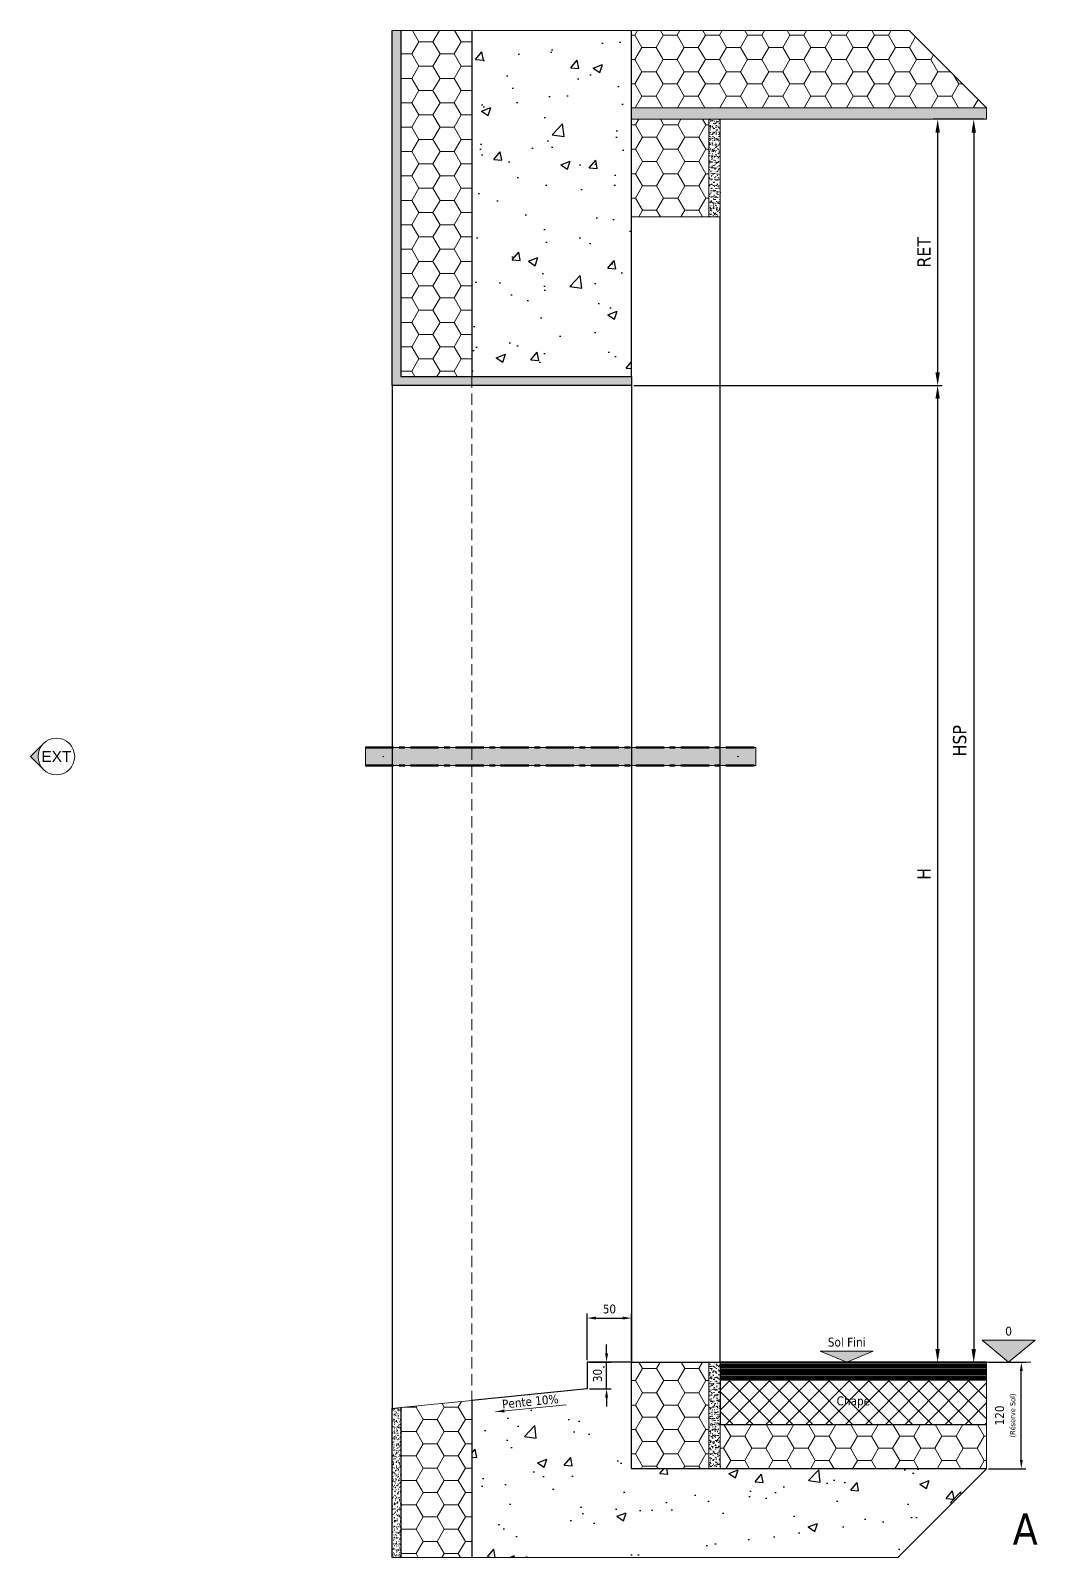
# Model space of a CAD drawing. Header units: millimetres. Extents: x -20000 to 230000, y -17405 to 25402.
# Drawn here: x 4340 to 5475, y 4874 to 6594 of the extents above; entities that cross this region are included whole.
import ezdxf
from ezdxf.enums import TextEntityAlignment as Align

# ---------------------------------------------------------------- set-up
doc = ezdxf.new("R2010")
doc.units = ezdxf.units.MM
doc.header["$PDMODE"] = 35
doc.header["$PDSIZE"] = 0.5
doc.linetypes.add('AXES', pattern=[50.800000000000004, 31.75, -6.35, 6.35, -6.35])
doc.linetypes.add('CACHE', pattern=[9.524999999999999, 6.35, -3.175])
doc.layers.get('0').update_dxf_attribs({"lineweight": 13})
doc.layers.get('Defpoints').update_dxf_attribs({"true_color": 0xc2a584})
for name, color, linetype, lineweight in [('0 - 1 (validé)', 3, 'Continuous', 13), ('1 - Axe', 1, 'AXES', 0), ('1 - BETON', 251, 'Continuous', 25), ('1 - Béton', 251, 'Continuous', 25), ('1 - Cotation', 32, 'Continuous', 13), ('1 - INTERROMPU', 253, 'CACHE', 13), ('1 - Isolant', 132, 'Continuous', 13), ('1 - Platre', 252, 'Continuous', 13), ('1 - Texte', 7, 'Continuous', 13), ('Texte', 7, 'Continuous', 13)]:
    doc.layers.add(name, color=color, linetype=linetype, lineweight=lineweight)
doc.layers.add('0 - Invisible', color=43, linetype='Continuous', lineweight=0, plot=False)
doc.layers.add('Non visible', color=163, linetype='Continuous', lineweight=25, plot=False)
doc.layers.add('1 - Cache', color=7, linetype='Continuous', lineweight=0, true_color=0xffffff)
doc.styles.get("Standard").update_dxf_attribs({"font": 'ARIALUNI.TTF'})
doc.styles.add('Texte Poralu', font='tahomabd.ttf')
doc.dimstyles.new('100 - 1000', dxfattribs={"dimtxt": 15, "dimasz": 15, "dimexe": 5, "dimexo": 2.5, "dimgap": 8, "dimtad": 1, "dimdec": 1, "dimtxsty": 'Texte Poralu', "dimcen": 10, "dimazin": 0, "dimtfac": 1, "dimtdec": 1, "dimtmove": 0, "dimatfit": 3, "dimfxl": 1, "dimarcsym": 0})
doc.dimstyles.new('30 - 1000', dxfattribs={"dimtxt": 10, "dimasz": 10, "dimexe": 5, "dimexo": 2.5, "dimgap": 5, "dimtad": 1, "dimdec": 1, "dimtxsty": 'Texte Poralu', "dimcen": 5, "dimazin": 0, "dimtfac": 1, "dimtdec": 1, "dimtmove": 0, "dimatfit": 3, "dimfxl": 1, "dimarcsym": 0})

# ---------------------------------------------------------------- blocks, each defined once
blk = doc.blocks.new('Cadre Coupe_Elev')
at = {"layer": 'Defpoints'}
blk.add_point((5000, 5729.996620553562), dxfattribs=at)
at = {"color": 7}
blk.add_attdef('REPERE_1', text='', height=300, dxfattribs=at).set_placement((1000, 9000), align=Align.MIDDLE_CENTER)
at = {"layer": '1 - Texte', "color": 7}
for tag, p in [('DEFINITION1', (5000, 1200)), ('DEFINITION2', (5000, 800))]:
    blk.add_attdef(tag, text='', height=250, dxfattribs=at).set_placement(p, align=Align.MIDDLE_CENTER)
at = {"layer": 'Non visible', "style": 'Texte Poralu'}
for p in [(5447.11721373623, 4905.799125232807), (5447.11721373623, 4605.799125232807)]:
    blk.add_attdef('REPERE_2', text='', height=35, dxfattribs=at).set_placement(p, align=Align.MIDDLE_LEFT)
blk = doc.blocks.new('*U438')
at = {"layer": '1 - Béton'}
h = blk.add_hatch(dxfattribs=at)
h.set_pattern_fill('ANSI31', color=256, scale=0.5, angle=135)
h.set_pattern_definition([(180, (199.9999999999554, 19.99999999999773), (-3.33066907387547e-16, -1.5875), [])])
h.paths.add_polyline_path([(0, 100), (299.9999999999554, 99.99999999999545), (299.9999999999554, 119.9999999999955), (0, 120)])
h = blk.add_hatch(dxfattribs=at)
h.set_pattern_fill('ANSI37', color=256, scale=5)
h.set_pattern_definition([(45, (199.9999999999554, 9.999999999997726), (-11.22532015133644, 11.22532015133644), []), (135, (199.9999999999554, 9.999999999997726), (-11.22532015133644, -11.22532015133644), [])])
h.paths.add_polyline_path([(0, 50), (299.9999999999554, 49.99999999999545), (299.9999999999554, 99.99999999999545), (0, 100)])
h.paths.add_polyline_path([(125.9083277367138, 65.81766286097815), (173.9506380120663, 65.81766286097815), (173.9506380120663, 87.41940899932604), (125.9083277367138, 87.41940899932604)], flags=24)
at = {"layer": '1 - Isolant'}
h = blk.add_hatch(dxfattribs=at)
h.set_pattern_fill('HONEY', color=256, scale=5)
h.set_pattern_definition([(0, (199.9999999999554, 19.99999999999773), (23.8125, 13.748153225), [15.875, -31.75]), (120, (199.9999999999554, 19.99999999999773), (-23.81249994797095, 13.74815331511695), [15.87499999999995, -31.74999999999991]), (59.99999999999999, (199.9999999999554, 19.99999999999773), (5.202904551637744e-08, 27.49630654011694), [-31.75, 15.875])])
h.paths.add_polyline_path([(0, 0), (299.9999999999554, -6.821210263295947e-12), (299.9999999999554, 49.99999999999545), (0, 50)])
at = {"layer": '0 - Invisible'}
for points in [[(0, 100), (299.9999999999554, 99.99999999999545), (299.9999999999554, 119.9999999999955), (0, 120), (0, 100)], [(0, 50), (299.9999999999554, 49.99999999999545), (299.9999999999554, 99.99999999999545), (0, 100), (0, 50)], [(0, 0), (299.9999999999554, -6.821210263295947e-12), (299.9999999999554, 49.99999999999545), (0, 50), (0, 0)]]:
    blk.add_lwpolyline(points, dxfattribs=at)
at = {"layer": '1 - Béton'}
for points in [[(299.9999999999554, 119.9999999999955), (0, 120), (0, 100), (299.9999999999554, 99.99999999999545)], [(299.9999999999554, 99.99999999999545), (0, 100), (0, 50), (299.9999999999554, 49.99999999999545)]]:
    blk.add_lwpolyline(points, dxfattribs=at)
at = {"layer": '1 - Isolant'}
blk.add_lwpolyline([(299.9999999999554, 49.99999999999545), (0, 50), (0, 0), (299.9999999999554, -6.821210263295947e-12)], dxfattribs=at)
at = {"insert": (149.9999999999777, 74.99999999999763), "char_height": 10, "attachment_point": 5, "style": 'Texte Poralu'}
blk.add_mtext_dynamic_manual_height_columns('Chape', width=39.78362779687997, gutter_width=50, heights=[0], dxfattribs=at)
blk = doc.blocks.new('*U497')
at = {"layer": '1 - Isolant'}
h = blk.add_hatch(dxfattribs=at)
h.set_pattern_fill('HONEY', color=256, scale=5, style=0)
h.set_pattern_definition([(0, (19.99999999999996, 24.99999999998454), (23.8125, 13.748153225), [15.875, -31.75]), (120, (19.99999999999996, 24.99999999998454), (-23.81249994797095, 13.74815331511695), [15.87499999999991, -31.74999999999983]), (59.99999999999999, (19.99999999999996, 24.99999999998454), (5.202904551637744e-08, 27.49630654011694), [-31.75, 15.875])])
h.paths.add_polyline_path([(-3.251437251736507e-14, -177.0000000000155), (0, 0), (-80, -8.000000000000002), (-80.00000000000001, -177.0000000000155)])
at = {"layer": '0 - Invisible'}
blk.add_lwpolyline([(-80.00000000000001, -177.0000000000155), (-3.251437251736507e-14, -177.0000000000155)], dxfattribs=at)
at = {"layer": '1 - Isolant'}
blk.add_lwpolyline([(-3.251437251736507e-14, -177.0000000000155), (0, 0), (-80, -8.000000000000002), (-80.00000000000001, -177.0000000000155)], dxfattribs=at)
blk = doc.blocks.new('*U367')
at = {"layer": '1 - Isolant'}
h = blk.add_hatch(dxfattribs=at)
h.set_pattern_fill('HONEY', color=256, scale=5)
h.set_pattern_definition([(0, (-58597.14088961176, -19357.49265059333), (23.8125, 13.748153225), [15.875, -31.75]), (120, (-58597.14088961176, -19357.49265059333), (-23.81249994797095, 13.74815331511695), [15.87499999999996, -31.74999999999992]), (59.99999999999999, (-58597.14088961176, -19357.49265059333), (5.202904551637744e-08, 27.49630654011694), [-31.75, 15.875])])
h.paths.add_polyline_path([(1.047547144306874e-11, -119.9999999999992), (87.00000000016965, -119.9999999999992), (87.00000000017371, 0), (0, 0)])
at = {"layer": '1 - Platre'}
h = blk.add_hatch(dxfattribs=at)
h.set_pattern_fill('AR-SAND', color=256, scale=0.1)
h.set_pattern_definition([(37.50000000000001, (-58597.14088961176, -19357.49265059333), (-0.1600031295984046, 4.894132373293424), [0, -3.860800000000001, 0, -4.318000000000001, 0, -4.1275]), (7.499999999999999, (-58597.14088961176, -19357.49265059333), (4.495232831380027, 7.168251005683543), [0, -2.0828, 0, -3.4798, 0, -1.3335]), (327.5, (-58600.26508961176, -19357.49265059333), (7.90992370241458, 0.01437184678545691), [0, -1.27, 0, -4.572, 0, -5.969]), (317.5, (-58600.26508961176, -19357.49265059333), (7.635564524722972, 2.229293232572162), [0, -0.635, 0, -2.9972, 0, -3.429])])
h.paths.add_polyline_path([(100.0000000001769, -119.9999999999992), (100.0000000001737, 0), (87.00000000017371, 0), (87.00000000016965, -119.9999999999992)])
at = {"layer": '0 - Invisible'}
for points in [[(1.047547144306874e-11, -119.9999999999992), (87.00000000016965, -119.9999999999992)], [(87.00000000016965, -119.9999999999992), (100.0000000001769, -119.9999999999992)]]:
    blk.add_lwpolyline(points, dxfattribs=at)
at = {"layer": '1 - Isolant'}
blk.add_lwpolyline([(87.00000000016965, -119.9999999999992), (87.00000000017371, 0), (0, 0), (1.047547144306874e-11, -119.9999999999992)], dxfattribs=at)
at = {"layer": '1 - Platre'}
blk.add_lwpolyline([(100.0000000001769, -119.9999999999992), (100.0000000001737, 0), (87.00000000017371, 0), (87.00000000016965, -119.9999999999992)], dxfattribs=at)
blk = doc.blocks.new('*U199')
blk.add_hatch(color=256).paths.add_polyline_path([(25, 0), (55, 25), (-5, 25)])
blk.add_line((0, 0), (50, 0))
blk.add_lwpolyline([(25, 0), (55, 25), (-5, 25), (25, 0)])
at = {"style": 'Texte Poralu'}
blk.add_attdef('HAUTEUR', text='', height=10, dxfattribs=at).set_placement((25, 34.99999999999997), align=Align.MIDDLE_CENTER)
blk = doc.blocks.new('*U200')
blk.add_hatch(color=256).paths.add_polyline_path([(0, 0), (29.99999999999999, 12.5), (-30.00000000000001, 12.5)])
blk.add_lwpolyline([(0, 0), (29.99999999999999, 12.5), (-30.00000000000001, 12.5), (0, 0)])
at = {"layer": 'Texte', "insert": (-7.105427357601002e-15, 17.5), "char_height": 10, "attachment_point": 8, "style": 'Texte Poralu'}
blk.add_mtext('Sol Fini', dxfattribs=at)
blk = doc.blocks.new('*D1349')
at = {"color": 0, "lineweight": -2, "transparency": 16777216}
for p, q in [((5419.999999999991, 5093.732209339345), (5461.828492875664, 5093.732209339345)), ((5456.828492875664, 4983.732209339365), (5456.828492875664, 5083.732209339345)), ((5419.999999999991, 4973.732209339365), (5461.828492875664, 4973.732209339365))]:
    blk.add_line(p, q, dxfattribs=at)
at = {"color": 0, "transparency": 16777216}
for points in [[(5455.161826208997, 5083.732209339345), (5458.495159542331, 5083.732209339345), (5456.828492875664, 5093.732209339345)], [(5455.161826208997, 4983.732209339365), (5458.495159542331, 4983.732209339365), (5456.828492875664, 4973.732209339365)]]:
    blk.add_solid(points, dxfattribs=at)
at = {"layer": 'Defpoints', "color": 0, "transparency": 16777216}
for p in [(5417.499999999991, 5093.732209339345), (5456.828492875664, 5093.732209339345), (5417.499999999991, 4973.732209339365)]:
    blk.add_point(p, dxfattribs=at)
at = {"color": 0, "transparency": 16777216, "insert": (5439.187570556433, 5033.732209339356), "char_height": 10, "attachment_point": 5, "rotation": 90, "style": 'Texte Poralu'}
blk.add_mtext('120 \\P{\\H0.6x;(Réserve Sol)}', dxfattribs=at)
blk = doc.blocks.new('*D1374')
at = {"layer": '1 - Cotation', "color": 0, "lineweight": -2, "transparency": 16777216}
for p, q in [((4967.499999999862, 5096.232209339365), (4967.499999999862, 5148.468846197327)), ((5017.499999999862, 5096.232209339365), (5017.499999999862, 5148.468846197327)), ((4977.499999999862, 5143.468846197327), (5007.499999999862, 5143.468846197327))]:
    blk.add_line(p, q, dxfattribs=at)
at = {"layer": '1 - Cotation', "color": 0, "transparency": 16777216}
for points in [[(4977.499999999862, 5145.135512863994), (4977.499999999862, 5141.80217953066), (4967.499999999862, 5143.468846197327)], [(5007.499999999862, 5145.135512863994), (5007.499999999862, 5141.80217953066), (5017.499999999862, 5143.468846197327)]]:
    blk.add_solid(points, dxfattribs=at)
at = {"layer": 'Defpoints', "color": 0, "transparency": 16777216}
for p in [(5017.499999999862, 5143.468846197327), (4967.499999999862, 5093.732209339365), (5017.499999999862, 5093.732209339365)]:
    blk.add_point(p, dxfattribs=at)
at = {"layer": '1 - Cotation', "color": 0, "transparency": 16777216, "insert": (4992.499999999862, 5153.673681657368), "char_height": 10, "attachment_point": 5, "style": 'Texte Poralu'}
blk.add_mtext('50', dxfattribs=at)
blk = doc.blocks.new('*D1375')
at = {"layer": '1 - Cotation', "color": 0, "lineweight": -2, "transparency": 16777216}
for p, q in [((4989.32936330355, 5103.732209339365), (4989.32936330355, 5113.732209339365)), ((4969.999999999862, 5093.732209339365), (4994.32936330355, 5093.732209339365)), ((4989.32936330355, 5063.732209339365), (4989.32936330355, 5093.732209339365)), ((4969.999999999862, 5063.732209339365), (4994.32936330355, 5063.732209339365)), ((4989.32936330355, 5053.732209339365), (4989.32936330355, 5043.732209339365))]:
    blk.add_line(p, q, dxfattribs=at)
at = {"layer": '1 - Cotation', "color": 0, "transparency": 16777216}
for points in [[(4987.662696636883, 5103.732209339365), (4990.996029970217, 5103.732209339365), (4989.32936330355, 5093.732209339365)], [(4987.662696636883, 5053.732209339365), (4990.996029970217, 5053.732209339365), (4989.32936330355, 5063.732209339365)]]:
    blk.add_solid(points, dxfattribs=at)
at = {"layer": 'Defpoints', "color": 0, "transparency": 16777216}
for p in [(4967.499999999862, 5093.732209339365), (4989.32936330355, 5093.732209339365), (4967.499999999862, 5063.732209339365)]:
    blk.add_point(p, dxfattribs=at)
at = {"layer": '1 - Cotation', "color": 0, "transparency": 16777216, "insert": (4979.121169885148, 5078.732209339366), "char_height": 10, "attachment_point": 5, "rotation": 90, "style": 'Texte Poralu'}
blk.add_mtext('30', dxfattribs=at)
blk = doc.blocks.new('*U755')
at = {"layer": '1 - Isolant'}
h = blk.add_hatch(dxfattribs=at)
h.set_pattern_fill('HONEY', color=256, scale=5)
h.set_pattern_definition([(0, (-58597.14088961185, -19397.49265059342), (23.8125, 13.748153225), [15.875, -31.75]), (120, (-58597.14088961185, -19397.49265059342), (-23.81249994797095, 13.74815331511695), [15.87499999999993, -31.74999999999986]), (59.99999999999999, (-58597.14088961185, -19397.49265059342), (5.202904551637744e-08, 27.49630654011694), [-31.75, 15.875])])
h.paths.add_polyline_path([(9.553002256382407e-11, -300.0000000000984), (87.00000000008097, -300.0000000000984), (86.99999999999818, -190), (-1.818989403545856e-12, -190)])
at = {"layer": '1 - Platre'}
h = blk.add_hatch(dxfattribs=at)
h.set_pattern_fill('AR-SAND', color=256, scale=0.1)
h.set_pattern_definition([(37.50000000000001, (-58597.14088961185, -19397.49265059342), (-0.1600031295984046, 4.894132373293424), [0, -3.860800000000001, 0, -4.318000000000001, 0, -4.1275]), (7.499999999999999, (-58597.14088961185, -19397.49265059342), (4.495232831380027, 7.168251005683543), [0, -2.0828, 0, -3.4798, 0, -1.3335]), (327.5, (-58600.26508961185, -19397.49265059342), (7.90992370241458, 0.01437184678545691), [0, -1.27, 0, -4.572, 0, -5.969]), (317.5, (-58600.26508961185, -19397.49265059342), (7.635564524722972, 2.229293232572162), [0, -0.635, 0, -2.9972, 0, -3.429])])
h.paths.add_polyline_path([(100.0000000000882, -300.0000000000984), (99.99999999999818, -190), (86.99999999999818, -190), (87.00000000008097, -300.0000000000984)])
at = {"layer": '0 - Invisible'}
for points in [[(9.553002256382407e-11, -300.0000000000984), (87.00000000008097, -300.0000000000984)], [(87.00000000008097, -300.0000000000984), (100.0000000000882, -300.0000000000984)]]:
    blk.add_lwpolyline(points, dxfattribs=at)
at = {"layer": '1 - Isolant'}
blk.add_lwpolyline([(87.00000000008097, -300.0000000000984), (86.99999999999818, -190), (-1.818989403545856e-12, -190), (9.553002256382407e-11, -300.0000000000984)], dxfattribs=at)
at = {"layer": '1 - Platre'}
blk.add_lwpolyline([(100.0000000000882, -300.0000000000984), (99.99999999999818, -190), (86.99999999999818, -190), (87.00000000008097, -300.0000000000984)], dxfattribs=at)
blk = doc.blocks.new('*U756')
at = {"layer": '1 - Isolant'}
h = blk.add_hatch(dxfattribs=at)
h.set_pattern_fill('HONEY', color=256, scale=5, style=0)
h.set_pattern_definition([(0, (-80.00000000000003, 229.9999999999841), (23.8125, 13.748153225), [15.875, -31.75]), (120, (-80.00000000000003, 229.9999999999841), (-23.81249994797095, 13.74815331511695), [15.87499999999995, -31.74999999999989]), (59.99999999999999, (-80.00000000000003, 229.9999999999841), (5.202904551637744e-08, 27.49630654011694), [-31.75, 15.875])])
h.paths.add_polyline_path([(-80, 389.999999999985), (2.387982389953544e-14, 389.999999999985), (1.77635683940025e-15, -9.094947017729282e-13), (-80.00000000000003, -9.094947017729282e-13)])
at = {"layer": '0 - Invisible'}
blk.add_lwpolyline([(-80, 389.999999999985), (2.387982389953544e-14, 389.999999999985)], dxfattribs=at)
at = {"layer": '1 - Isolant'}
blk.add_lwpolyline([(2.387982389953544e-14, 389.999999999985), (0, 0), (0, 0), (1.77635683940025e-15, -9.094947017729282e-13), (-80.00000000000003, -9.094947017729282e-13), (-80, 389.999999999985)], dxfattribs=at)
blk = doc.blocks.new('*D1350')
at = {"layer": '1 - Cotation', "color": 0, "lineweight": -2, "transparency": 16777216}
for p, q in [((5020.00000000012, 6194.331641222818), (5367.499999999919, 6194.331641222818)), ((5362.499999999919, 6179.331641222818), (5362.499999999918, 5108.732209339365)), ((5020.000000000018, 5093.732209339365), (5367.499999999918, 5093.732209339365))]:
    blk.add_line(p, q, dxfattribs=at)
at = {"layer": '1 - Cotation', "color": 0, "transparency": 16777216}
for points in [[(5359.999999999919, 6179.331641222818), (5364.999999999919, 6179.331641222818), (5362.499999999919, 6194.331641222818)], [(5359.999999999918, 5108.732209339365), (5364.999999999918, 5108.732209339365), (5362.499999999918, 5093.732209339365)]]:
    blk.add_solid(points, dxfattribs=at)
at = {"layer": 'Defpoints', "color": 0, "transparency": 16777216}
for p in [(5017.50000000012, 6194.331641222818), (5017.500000000018, 5093.732209339365), (5362.499999999918, 5093.732209339365)]:
    blk.add_point(p, dxfattribs=at)
at = {"layer": '1 - Cotation', "color": 0, "transparency": 16777216, "insert": (5346.999999999917, 5644.031925281092), "char_height": 15, "attachment_point": 5, "rotation": 90, "style": 'Texte Poralu'}
blk.add_mtext('H', dxfattribs=at)
blk = doc.blocks.new('*D1351')
at = {"layer": '1 - Cotation', "color": 0, "lineweight": -2, "transparency": 16777216}
for p, q in [((5415.000000000182, 6494.331641222816), (5398.167223597155, 6494.331641222816)), ((5403.167223597155, 6479.331641222816), (5403.167223597155, 5108.73220933936)), ((5414.999999999991, 5093.73220933936), (5398.167223597155, 5093.73220933936))]:
    blk.add_line(p, q, dxfattribs=at)
at = {"layer": '1 - Cotation', "color": 0, "transparency": 16777216}
for points in [[(5400.667223597155, 6479.331641222816), (5405.667223597155, 6479.331641222816), (5403.167223597155, 6494.331641222816)], [(5400.667223597155, 5108.73220933936), (5405.667223597155, 5108.73220933936), (5403.167223597155, 5093.73220933936)]]:
    blk.add_solid(points, dxfattribs=at)
at = {"layer": 'Defpoints', "color": 0, "transparency": 16777216}
for p in [(5417.500000000182, 6494.331641222816), (5403.167223597155, 5093.73220933936), (5417.499999999991, 5093.73220933936)]:
    blk.add_point(p, dxfattribs=at)
at = {"layer": '1 - Cotation', "color": 0, "transparency": 16777216, "insert": (5387.395228969887, 5794.031925281089), "char_height": 15, "attachment_point": 5, "rotation": 90, "style": 'Texte Poralu'}
blk.add_mtext('HSP', dxfattribs=at)
blk = doc.blocks.new('*U754')
at = {"layer": '1 - BETON'}
h = blk.add_hatch(dxfattribs=at)
h.set_pattern_fill('CONCRETE', color=256, scale=15, style=0, pattern_type=2)
h.set_pattern_definition([(49.99999999999999, (19.99999999999994, -10.00000000001504), (107.589027390113, -9.412820247389266), [11.25, -123.75]), (355, (19.99999999999994, -10.00000000001504), (-20.81270004195, 112.8288200550018), [9, -99]), (100.4514, (28.96575199999995, -10.78440100001504), (86.77640725710323, 103.415931309143), [9.5610285, -105.1713168]), (46.18420000000002, (19.99999999999994, 19.99999999998496), (160.0861572938467, -24.82785214935271), [16.87499999999986, -185.6249999999989]), (96.6356, (33.34051174999993, 17.93100394998496), (140.1994058323055, 146.1176806350663), [14.3415432, -157.75695]), (351.1842, (19.99999999999994, 19.99999999998496), (140.1992917700441, 146.1177901387987), [13.5, -148.5]), (21, (34.99999999999994, 12.49999999998496), (89.53605781776925, -60.39283359980082), [11.25, -123.75]), (326.0000000000001, (34.99999999999994, 12.49999999998496), (36.49729978823726, 108.772506757028), [9, -99]), (71.4514, (42.46133494999995, 7.467259099984972), (126.0333942872235, 48.37957450649286), [9.5610285, -105.1713168]), (37.50000000000001, (19.99999999999994, -10.00000000001504), (1.8239782975936, 49.93407807469672), [0, -97.8, 0, -100.5, 0, -99.375]), (7.499999999999999, (19.99999999999994, -10.00000000001504), (39.46043061632229, 59.16175678235403), [0, -57.3, 0, -95.55, 0, -37.875]), (327.5, (-13.45000000000005, -10.00000000001504), (80.07336542586135, -3.383230760156963), [0, -37.5, 0, -117, 0, -155.25]), (317.5, (-28.45000000000005, -10.00000000001504), (87.47792540135794, 15.01574734984766), [0, -48.75, 0, -77.69999999999999, 0, -110.25])])
h.paths.add_polyline_path([(-180, 389.999999999985), (-180, 0), (0, 0), (-2.842170943040401e-14, 389.999999999985)])
at = {"layer": '1 - Isolant'}
h = blk.add_hatch(dxfattribs=at)
h.set_pattern_fill('HONEY', color=256, scale=5)
h.set_pattern_definition([(0, (99.99999999999994, -10.00000000001501), (23.8125, 13.748153225), [15.875, -31.75]), (120, (99.99999999999994, -10.00000000001501), (-23.81249994797095, 13.74815331511695), [15.87499999999995, -31.7499999999999]), (59.99999999999999, (99.99999999999994, -10.00000000001501), (5.202904551637744e-08, 27.49630654011694), [-31.75, 15.875])])
h.paths.add_polyline_path([(400.0000000000001, 302.9999999999851), (313.0000000000002, 389.999999999985), (-2.842170943040401e-14, 389.999999999985), (0, 302.999999999985)])
at = {"layer": '1 - Platre'}
h = blk.add_hatch(dxfattribs=at)
h.set_pattern_fill('AR-SAND', color=256, scale=0.1)
h.set_pattern_definition([(37.50000000000001, (99.99999999999994, -10.00000000001501), (-0.1600031295984046, 4.894132373293424), [0, -3.860800000000001, 0, -4.318000000000001, 0, -4.1275]), (7.499999999999999, (99.99999999999994, -10.00000000001501), (4.495232831380027, 7.168251005683543), [0, -2.0828, 0, -3.4798, 0, -1.3335]), (327.5, (96.87579999999994, -10.00000000001501), (7.90992370241458, 0.01437184678545691), [0, -1.27, 0, -4.572, 0, -5.969]), (317.5, (96.87579999999994, -10.00000000001501), (7.635564524722972, 2.229293232572162), [0, -0.635, 0, -2.9972, 0, -3.429])])
h.paths.add_polyline_path([(400, 289.999999999985), (0, 289.999999999985), (0, 302.999999999985), (400.0000000000001, 302.9999999999851)])
at = {"layer": '0 - Invisible'}
for points in [[(-2.842170943040401e-14, 389.999999999985), (-180, 389.999999999985)], [(400.0000000000001, 302.9999999999851), (313.0000000000002, 389.999999999985), (-2.842170943040401e-14, 389.999999999985)], [(400, 289.999999999985), (400.0000000000001, 302.9999999999851)]]:
    blk.add_lwpolyline(points, dxfattribs=at)
at = {"layer": '1 - BETON'}
blk.add_lwpolyline([(-180, 389.999999999985), (-180, 0), (0, 0), (-3.235129178436047e-14, 389.999999999985)], dxfattribs=at)
at = {"layer": '1 - Isolant'}
blk.add_lwpolyline([(400.0000000000001, 302.9999999999851), (0, 302.999999999985), (-2.842170943040401e-14, 389.999999999985)], dxfattribs=at)
at = {"layer": '1 - Platre'}
blk.add_lwpolyline([(400, 289.999999999985), (0, 289.999999999985), (0, 302.999999999985), (400.0000000000001, 302.9999999999851)], dxfattribs=at)
blk = doc.blocks.new('*U198')
h = blk.add_hatch(color=256)
edge = h.paths.add_edge_path()
edge.add_line((-29.16815472393788, 0), (-14.58407736197061, -14.58407736196894))
edge.add_arc((1.326938559031987e-11, 1.103117597267556e-11), 20.62500000001327, 180.0000000000306, 224.9999999999923, ccw=False)
edge.add_arc((8.125056183416746e-12, -8.900435943814955e-12), 20.62500000000813, 135.0000000000017, 179.9999999999753, ccw=False)
edge.add_line((-14.58407736197061, 14.58407736196894), (-29.16815472393788, 0))
for p, q in [((-14.58407736197061, 14.58407736196894), (-29.16815472393787, 0.001705469134321902)), ((-29.16815472393787, 0.001705469134321902), (-14.58407736196841, -14.58407736197114))]:
    blk.add_line(p, q)
blk.add_circle((0, 0), 20.625)
at = {"insert": (0, 0), "char_height": 12.5, "attachment_point": 5}
blk.add_mtext('EXT', dxfattribs=at)
blk = doc.blocks.new('*D1352')
at = {"layer": '1 - Cotation', "color": 0, "lineweight": -2, "transparency": 16777216}
for p, q in [((5415.00000000012, 6494.3316412228), (5357.499999999918, 6494.3316412228)), ((5362.499999999918, 6479.3316412228), (5362.499999999918, 6209.331641222818)), ((5020.00000000012, 6194.331641222818), (5367.499999999918, 6194.331641222818))]:
    blk.add_line(p, q, dxfattribs=at)
at = {"layer": '1 - Cotation', "color": 0, "transparency": 16777216}
for points in [[(5359.999999999918, 6479.3316412228), (5364.999999999918, 6479.3316412228), (5362.499999999918, 6494.3316412228)], [(5359.999999999918, 6209.331641222818), (5364.999999999918, 6209.331641222818), (5362.499999999918, 6194.331641222818)]]:
    blk.add_solid(points, dxfattribs=at)
at = {"layer": 'Defpoints', "color": 0, "transparency": 16777216}
for p in [(5417.50000000012, 6494.3316412228), (5017.50000000012, 6194.331641222818), (5362.499999999918, 6194.331641222818)]:
    blk.add_point(p, dxfattribs=at)
at = {"layer": '1 - Cotation', "color": 0, "transparency": 16777216, "insert": (5346.999999999916, 6344.331641222811), "char_height": 15, "attachment_point": 5, "rotation": 90, "style": 'Texte Poralu'}
blk.add_mtext('RET', dxfattribs=at)
blk = doc.blocks.new('*U757')
at = {"layer": '1 - BETON'}
h = blk.add_hatch(dxfattribs=at)
h.set_pattern_fill('AR-SAND', color=256, scale=0.1)
h.set_pattern_definition([(37.50000000000001, (-189.9999999999854, -60.00000000000011), (-0.1600031295984046, 4.894132373293424), [0, -3.860800000000001, 0, -4.318000000000001, 0, -4.1275]), (7.499999999999999, (-189.9999999999854, -60.00000000000011), (4.495232831380027, 7.168251005683543), [0, -2.0828, 0, -3.4798, 0, -1.3335]), (327.5, (-193.1241999999854, -60.00000000000011), (7.90992370241458, 0.01437184678545762), [0, -1.27, 0, -4.572, 0, -5.969]), (317.5, (-193.1241999999854, -60.00000000000011), (7.635564524722972, 2.229293232572163), [0, -0.635, 0, -2.9972, 0, -3.429])])
h.paths.add_polyline_path([(-389.9999999999858, 10), (-389.9999999999858, 0), (0, 0), (3.943512183468556e-13, -260.0000000000001), (10.00000000000039, -260.0000000000001), (10, 10)])
at = {"layer": '0 - Invisible'}
blk.add_lwpolyline([(-389.9999999999858, 10), (-389.9999999999858, 0)], dxfattribs=at)
at = {"layer": '1 - BETON'}
blk.add_lwpolyline([(-389.9999999999858, 0), (0, 0), (3.943512183468556e-13, -260.0000000000001), (10.00000000000039, -260.0000000000001), (10, 10), (-389.9999999999858, 10)], dxfattribs=at)
blk = doc.blocks.new('*U495')
at = {"layer": '1 - BETON'}
h = blk.add_hatch(dxfattribs=at)
h.set_pattern_fill('AR-SAND', color=256, scale=0.1)
h.set_pattern_definition([(37.50000000000001, (2.566835632933362e-13, 29.99999999998448), (-0.1600031295984046, 4.894132373293424), [0, -3.860800000000001, 0, -4.318000000000001, 0, -4.1275]), (7.499999999999999, (2.566835632933362e-13, 29.99999999998448), (4.495232831380027, 7.168251005683543), [0, -2.0828, 0, -3.4798, 0, -1.3335]), (327.5, (-3.124199999999743, 29.99999999998448), (7.90992370241458, 0.01437184678545762), [0, -1.27, 0, -4.572, 0, -5.969]), (317.5, (-3.124199999999743, 29.99999999998448), (7.635564524722972, 2.229293232572163), [0, -0.635, 0, -2.9972, 0, -3.429])])
h.paths.add_polyline_path([(10.00000000000022, -169.0000000000155), (10, -1), (0, 0), (2.199441593189156e-13, -169.0000000000155)])
at = {"layer": '0 - Invisible'}
blk.add_line((2.199441593189156e-13, -169.0000000000155), (10.00000000000022, -169.0000000000155), dxfattribs=at)
at = {"layer": '1 - BETON'}
blk.add_lwpolyline([(10.00000000000022, -169.0000000000155), (10, -1), (0, 0), (2.199441593189156e-13, -169.0000000000155)], dxfattribs=at)
blk = doc.blocks.new('*U439')
at = {"layer": '1 - Cache'}
blk.add_hatch(color=256, dxfattribs=at).paths.add_polyline_path([(-20, -10), (419.999999999899, -10), (419.999999999899, 10), (-20, 10)])
at = {"layer": '0 - Invisible'}
blk.add_lwpolyline([(-20, -10), (419.999999999899, -10), (419.999999999899, 10), (-20, 10)], close=True, dxfattribs=at)
for p in [(0, 0), (399.999999999899, 0)]:
    blk.add_point(p, dxfattribs=at)
at = {"layer": '1 - Axe', "lineweight": 50}
for p, q in [((-20, 10), (419.999999999899, 10)), ((-20, -10), (419.999999999899, -10))]:
    blk.add_line(p, q, dxfattribs=at)
blk = doc.blocks.new('*U1521')
at = {"layer": '0 - Invisible'}
for p in [(0, 0), (1.782078862990602, -17.82078862990238)]:
    blk.add_point(p, dxfattribs=at)
at = {"layer": 'Texte', "insert": (1.284560267886263, -12.84560267885354), "char_height": 10, "attachment_point": 8, "rotation": 5.710593137499643, "style": 'Texte Poralu'}
blk.add_mtext('Pente 10%', dxfattribs=at)
at = {"layer": 'Texte'}
blk.add_leader([(-38.26816804295959, -19.31334441521903), (41.33480717384009, -11.3530468935387)], dimstyle='30 - 1000', override={"dimgap": 2, "dimtad": 0}, dxfattribs=at)
blk = doc.blocks.new('*U469')
at = {"layer": '1 - BETON'}
h = blk.add_hatch(dxfattribs=at)
h.set_pattern_fill('CONCRETE', color=256, scale=15, style=0, pattern_type=2)
h.set_pattern_definition([(49.99999999999999, (110.0000000002819, 183.0000000000193), (107.589027390113, -9.412820247389266), [11.25, -123.75]), (355, (110.0000000002819, 183.0000000000193), (-20.81270004195, 112.8288200550018), [9, -99]), (100.4514, (118.965752000282, 182.2155990000193), (86.77640725710323, 103.415931309143), [9.5610285, -105.1713168]), (46.18420000000002, (110.0000000002819, 213.0000000000193), (160.0861572938467, -24.82785214935271), [16.87499999999964, -185.6249999999972]), (96.6356, (123.3405117502819, 210.9310039500193), (140.1994058323055, 146.1176806350663), [14.3415432, -157.75695]), (351.1842, (110.0000000002819, 213.0000000000193), (140.1992917700441, 146.1177901387987), [13.5, -148.5]), (21, (125.0000000002819, 205.5000000000193), (89.53605781776925, -60.39283359980082), [11.25, -123.75]), (326.0000000000001, (125.0000000002819, 205.5000000000193), (36.49729978823726, 108.772506757028), [9, -99]), (71.4514, (132.461334950282, 200.4672591000193), (126.0333942872235, 48.37957450649286), [9.5610285, -105.1713168]), (37.50000000000001, (110.0000000002819, 183.0000000000193), (1.8239782975936, 49.93407807469672), [0, -97.8, 0, -100.5, 0, -99.375]), (7.499999999999999, (110.0000000002819, 183.0000000000193), (39.46043061632229, 59.16175678235403), [0, -57.3, 0, -95.55, 0, -37.875]), (327.5, (76.55000000028194, 183.0000000000193), (80.07336542586135, -3.383230760156963), [0, -37.5, 0, -117, 0, -155.25]), (317.5, (61.55000000028194, 183.0000000000193), (87.47792540135794, 15.01574734984766), [0, -48.75, 0, -77.69999999999999, 0, -110.25])])
h.paths.add_polyline_path([(-143.1519566090798, -56.47670254201783), (-153.2681680428814, -55.81334441521121), (-143.4836356724832, -53.15991190798453)], flags=8)
edge = h.paths.add_edge_path(flags=0)
edge.add_line((-143.3177961407815, -54.81830722500118), (-73.6651928260817, -47.85304689353088))
h.paths.add_polyline_path([(-154.6117021402077, -58.59346763251831), (-72.09846032611883, -50.34214345110942), (-74.24791440423193, -28.84760266997825), (-156.7611562183209, -37.09892685138714)], flags=24)
h.paths.add_polyline_path([(400.0000000001291, -120), (300.0000000001328, -219.9999999999964), (-179.9999999998472, -220), (-179.9999999998436, -42.99999999998435), (-50, -30), (-50, 0), (0, 0), (0, -120)])
at = {"layer": '0 - Invisible'}
blk.add_lwpolyline([(400.0000000001291, -120), (300.0000000001328, -219.9999999999964), (-179.9999999998472, -220)], dxfattribs=at)
at = {"layer": '1 - BETON'}
blk.add_lwpolyline([(400.0000000001291, -120), (0, -120), (0, 0), (-50, 0), (-50, -30), (-179.9999999998436, -42.99999999998435), (-179.9999999998472, -220)], dxfattribs=at)
blk.add_blockref('*U1521', (-114.9999999999218, -36.49999999999218))

msp = doc.modelspace()

# ---------------------------------------------------------------- linework, layer by layer
at = {"layer": '1 - BETON', "ltscale": 2}
msp.add_line((5117.500000000033, 5093.732209339365), (5117.500000000118, 6384.331641222816), dxfattribs=at)
at = {"layer": '1 - BETON'}
msp.add_line((4747.50000000012, 6194.331641222816), (4747.500000000118, 5041.73220933939), dxfattribs=at)
at = {"layer": '1 - BETON', "ltscale": 2}
msp.add_lwpolyline([(5017.50000000012, 6204.331641222818), (5017.499999999862, 5093.732209339365), (5032.500000000018, 5093.732209339365)], dxfattribs=at)
at = {"layer": '1 - INTERROMPU', "ltscale": 2}
msp.add_line((4837.50000000012, 6204.331641222816), (4837.500000000018, 5050.73220933938), dxfattribs=at)

# ---------------------------------------------------------------- block references
at = {"xscale": -1}
for name, p, rotation in [('*U757', (4757.50000000012, 6204.331641222816), 90.0000000000005), ('*U755', (5017.50000000012, 6194.331641222816), 180)]:
    msp.add_blockref(name, p, dxfattribs=dict(at, rotation=rotation))
for name, p in [('*U756', (4837.50000000012, 6204.331641222816)), ('*U754', (5017.50000000012, 6204.331641222816)), ('*U198', (4369.168130167128, 5776.285336219351)), ('*U439', (4737.500000000119, 5776.281925281084)), ('*U469', (5017.499999999862, 5093.732209339365)), ('*U367', (5017.499999999862, 5093.732209339365)), ('*U438', (5117.500000000035, 4973.732209339365)), ('*U497', (4837.500000000018, 5050.73220933938))]:
    msp.add_blockref(name, p)
msp.add_blockref('*U495', (4757.500000000018, 5042.73220933938), dxfattribs=at)
at = {"layer": '0 - 1 (validé)'}
ref = msp.add_blockref('Cadre Coupe_Elev', (0, 0), dxfattribs=at)
ref.add_attrib('REPERE_2', 'A', dxfattribs={"layer": 'Non visible', "height": 35, "style": 'Texte Poralu'}).set_placement((5447.11721373623, 4905.799125232807), align=Align.MIDDLE_LEFT)
at = {"layer": 'Texte'}
msp.add_blockref('*U199', (5417.499999999991, 5093.732209339345), dxfattribs=at).add_auto_attribs({'HAUTEUR': '0'})
msp.add_blockref('*U200', (5260.000000000005, 5093.732209339361), dxfattribs=at)

# ---------------------------------------------------------------- dimensions: what is measured, and where the dimension line sits
dim = msp.add_linear_dim(base=(5456.828492875664, 5093.732209339345), p1=(5417.499999999991, 4973.732209339365), p2=(5417.499999999991, 5093.732209339345), angle=90, text='<> \\P{\\H0.6x;(Réserve Sol)}', dimstyle='30 - 1000')
dim.commit()
dim.dimension.update_dxf_attribs({"geometry": '*D1349', "text_midpoint": (5439.187570556433, 5033.732209339356)})
at = {"layer": '1 - Cotation'}
for base, p1, p2, angle, text, picture, middle in [((5362.499999999918, 6194.331641222818), (5417.50000000012, 6494.3316412228), (5017.50000000012, 6194.331641222818), 270, 'RET', '*D1352', (5346.999999999916, 6344.331641222811)), ((5403.167223597155, 5093.73220933936), (5417.500000000182, 6494.331641222816), (5417.499999999991, 5093.73220933936), 90, 'HSP', '*D1351', (5387.395228969887, 5794.031925281089)), ((5362.499999999918, 5093.732209339365), (5017.50000000012, 6194.331641222818), (5017.500000000018, 5093.732209339365), 90, 'H', '*D1350', (5346.999999999917, 5644.031925281092))]:
    dim = msp.add_linear_dim(base=base, p1=p1, p2=p2, angle=angle, text=text, dimstyle='100 - 1000', dxfattribs=at)
    dim.commit()
    dim.dimension.update_dxf_attribs({"geometry": picture, "text_midpoint": middle})
dim = msp.add_linear_dim(base=(5017.499999999862, 5143.468846197327), p1=(4967.499999999862, 5093.732209339365), p2=(5017.499999999862, 5093.732209339365), dimstyle='30 - 1000', dxfattribs=at)
dim.commit()
dim.dimension.update_dxf_attribs({"geometry": '*D1374', "text_midpoint": (4992.499999999862, 5153.673681657368)})
dim = msp.add_linear_dim(base=(4989.32936330355, 5093.732209339365), p1=(4967.499999999862, 5063.732209339365), p2=(4967.499999999862, 5093.732209339365), angle=90, dimstyle='30 - 1000', dxfattribs=at)
dim.commit()
dim.dimension.update_dxf_attribs({"geometry": '*D1375', "text_midpoint": (4979.121169885148, 5078.732209339366)})

doc.saveas('drawing.dxf')
